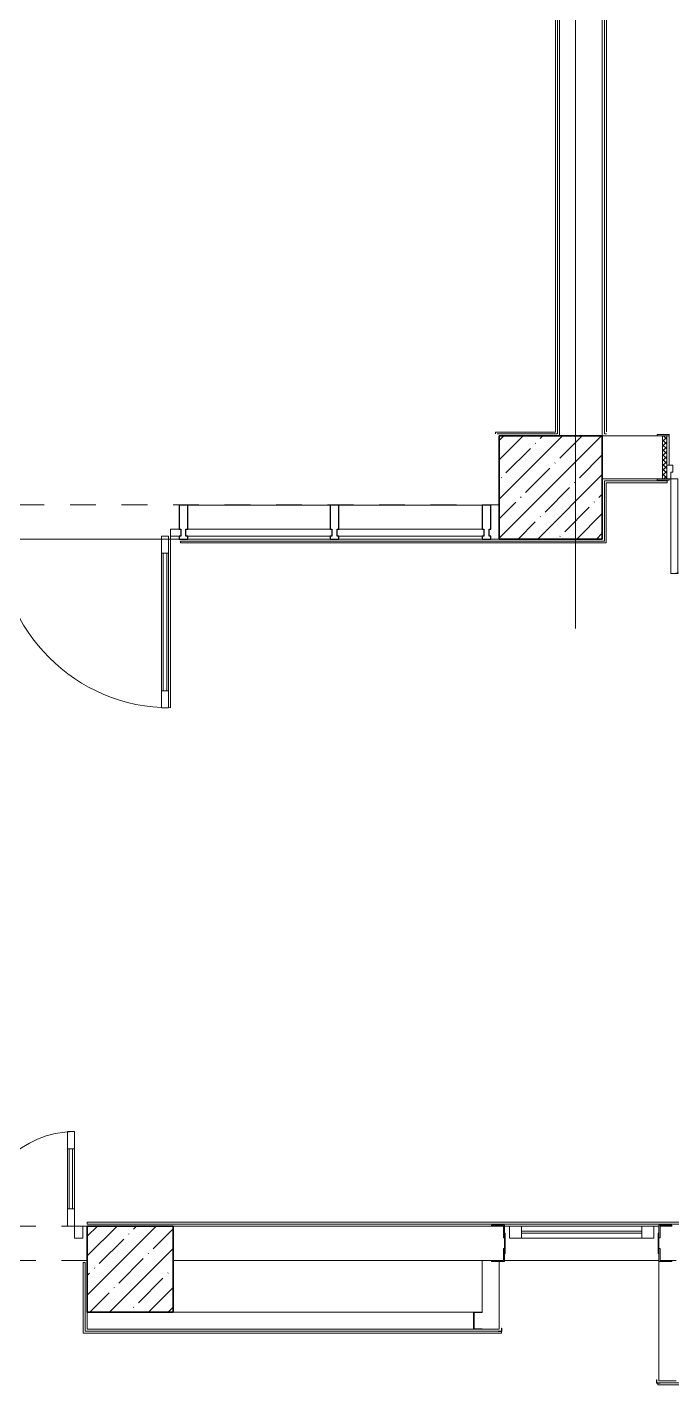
# Model space of a CAD drawing. Header units: millimetres. Extents: x 5993 to 95364, y 94667 to 143522.
# Drawn here: x 43480 to 43786, y 119166 to 119809 of the extents above; entities that cross this region are included whole.
import ezdxf

# ---------------------------------------------------------------- set-up
doc = ezdxf.new("R2010")
doc.units = ezdxf.units.MM
doc.linetypes.add('50_200_ШТРИХ_1Т_ш5_п1_п1_', pattern=[1400, 1000, -200, 0, -200])
doc.linetypes.add('Штрих короткий', pattern=[300, 150, -150])
for name, color, linetype, lineweight in [('0-2', 7, 'Continuous', 9), ('S-GRID-____-OTLN-1', 7, '50_200_ШТРИХ_1Т_ш5_п1_п1_', 9), ('Двери', 7, 'Continuous', 9), ('Импосты витража', 7, 'Continuous', 9), ('Импосты витража-1', 7, 'Continuous', 25), ('Каркас_Импост', 7, 'Continuous', 13), ('Каркас_Импост-1', 7, 'Continuous', 9), ('Несущие колонны', 7, 'Continuous', 9), ('Несущие колонны-1', 7, 'Continuous', 35), ('Обобщенные модели', 7, 'Continuous', 9), ('Общие ребра', 7, 'Continuous', 9), ('Остекление-1', 7, 'Continuous', 9), ('Открывание-1', 7, 'Continuous', 9), ('Панель', 7, 'Continuous', 13), ('Перекрытия', 7, 'Continuous', 9), ('Перемычка-1', 7, 'Штрих короткий', 9), ('Стены', 7, 'Continuous', 9), ('Стены-1', 7, 'Continuous', 13), ('Элементы узлов', 7, 'Continuous', 9)]:
    doc.layers.add(name, color=color, linetype=linetype, lineweight=lineweight)

# ---------------------------------------------------------------- blocks, each defined once
blk = doc.blocks.new('BSC_Колонна _Прямоугольная - 500х500-V43-АИ2_01_План напольных покрытий и плинтусов 1го этажа _Часть 1_')
at = {"layer": 'Несущие колонны'}
h = blk.add_hatch(dxfattribs=at)
h.set_pattern_fill('FP_55', color=256, style=0, pattern_type=2)
h.set_pattern_definition([(45, (-23300, -64750), (-114.04925, 114.04925), []), (45, (-23185.95, -64750), (-114.04925, 114.04925), [201.613, -40.323, 3.353, -36.97])])
h.paths.add_polyline_path([(-250, -250), (250, -250), (250, 250), (-250, 250)], flags=0)
at = {"layer": 'Несущие колонны-1'}
for p, q in [((250, 250), (-250, 250)), ((-250, 250), (-250, -250)), ((250, -250), (250, 250)), ((-250, -250), (250, -250))]:
    blk.add_line(p, q, dxfattribs=at)
blk = doc.blocks.new('BSC_Колонна _Прямоугольная - 600х600-V103-АИ2_01_План напольных покрытий и плинтусов 1го этажа _Часть 1_')
at = {"layer": 'Несущие колонны'}
h = blk.add_hatch(dxfattribs=at)
h.set_pattern_fill('FP_136', color=256, style=0, pattern_type=2)
h.set_pattern_definition([(45, (-25750, -69300), (-114.04925, 114.04925), []), (45, (-25635.95, -69300), (-114.04925, 114.04925), [201.613, -40.323, 3.353, -36.97])])
h.paths.add_polyline_path([(-300, -300), (300, -300), (300, 300), (-300, 300), (-300, 142.3)], flags=0)
at = {"layer": 'Несущие колонны-1'}
for p, q in [((300, 300), (-300, 300)), ((-300, 300), (-300, -300)), ((300, -300), (300, 300)), ((-300, -300), (300, -300))]:
    blk.add_line(p, q, dxfattribs=at)
blk = doc.blocks.new('Проем_Дверь_Прямоугольный - 1700х2400h_дверные проемы-28051819-АИ2_01_План напольных покрытий и плинтусов 1го этажа _Часть 1_')
at = {"layer": 'Перемычка-1'}
for p, q in [((850, 100), (-850, 100)), ((850, -100), (-850, -100))]:
    blk.add_line(p, q, dxfattribs=at)
blk = doc.blocks.new('120_Окно_СКБ_1Ст - 120_Окно_СКБ_1Ст_классы 900x800_E30-27915984-АИ2_01_План напольных покрытий и плинтусов 1го этажа _Часть 1_')
at = {"layer": 'Каркас_Импост'}
for p, q in [((-420, 30), (-420, 100)), ((-420, 100), (-350, 100)), ((-350, 100), (-350, 30)), ((350, 30), (350, 100)), ((350, 100), (420, 100)), ((420, 100), (420, 30)), ((-350, 30), (-420, 30)), ((420, 30), (350, 30))]:
    blk.add_line(p, q, dxfattribs=at)
at = {"layer": 'Каркас_Импост-1'}
for p, q in [((420, 100), (-420, 100)), ((-420, 30), (420, 30))]:
    blk.add_line(p, q, dxfattribs=at)
at = {"layer": 'Остекление-1'}
for p, q in [((350, 70), (-350, 70)), ((350, 60), (-350, 60))]:
    blk.add_line(p, q, dxfattribs=at)
blk = doc.blocks.new('Дверь_СКБ_2Ст_Внутренняя_ШЕР - СОШ_Д-33__Дв_1650x2400h_Драмкружок_EI30-26843025-АИ2_01_План напольных покрытий и плинтусов 1го этажа _Часть 1_')
at = {"layer": 'Двери'}
h = blk.add_hatch(dxfattribs=at)
h.set_pattern_fill('FP_207', color=256, style=0, pattern_type=2)
h.set_pattern_definition([(135, (1476.41, 189.685), (-14.14214, -14.14214), []), (225, (1476.41, 189.685), (14.14214, -14.14214), [])])
h.paths.add_polyline_path([(837.5, 125), (812.5, 125), (812.5, -125), (837.5, -125), (837.5, 32.7)], flags=0)
at = {"layer": 'Каркас_Импост-1'}
h = blk.add_hatch(dxfattribs=at)
h.set_pattern_fill('FP_208', color=256, style=0, pattern_type=2)
h.set_pattern_definition([(45, (-646.384, 189.685), (-14.1421, 14.1421), []), (135, (-646.384, 189.685), (-14.1421, -14.1421), [])])
h.paths.add_polyline_path([(-787.5, 125), (-812.5, 125), (-812.5, -125), (-787.5, -125)], flags=0)
at = {"layer": 'Каркас_Импост'}
for p, q in [((-772.5, 133), (-842.5, 133)), ((-842.5, 133), (-842.5, 125)), ((-842.5, 125), (-772.5, 125)), ((-787.5, 125), (-812.5, 125)), ((-812.5, 125), (-812.5, -125)), ((-762.5, 125), (-787.5, 125)), ((-787.5, 125), (-787.5, 45)), ((-787.5, -125), (-787.5, 125)), ((-772.5, 125), (-787.5, 125)), ((-787.5, 125), (-787.5, 124)), ((-787.5, 124), (-772.5, 124)), ((-772.5, 125), (-772.5, 133)), ((-772.5, 124), (-772.5, 125)), ((-762.5, 85), (-762.5, 125)), ((-752.5, 85), (-762.5, 85)), ((-752.5, 45), (-752.5, 85)), ((787.5, 85), (777.5, 85)), ((777.5, 85), (777.5, 45)), ((787.5, 125), (787.5, 85)), ((812.5, 125), (787.5, 125)), ((867.5, 133), (797.5, 133)), ((797.5, 133), (797.5, 125)), ((812.5, 125), (797.5, 125)), ((797.5, 125), (797.5, 124)), ((797.5, 125), (867.5, 125)), ((797.5, 124), (812.5, 124)), ((812.5, 45), (812.5, 125)), ((837.5, 125), (812.5, 125)), ((812.5, 125), (812.5, -125)), ((812.5, 124), (812.5, 125)), ((837.5, -125), (837.5, 125)), ((867.5, 125), (867.5, 133)), ((-787.5, 45), (-752.5, 45)), ((-772.5, 45), (-787.5, 45)), ((-787.5, 45), (-787.5, -125)), ((-772.5, -125), (-772.5, 45)), ((777.5, 45), (812.5, 45)), ((812.5, 45), (797.5, 45)), ((797.5, 45), (797.5, -125)), ((812.5, -125), (812.5, 45)), ((-772.5, -125), (-842.5, -125)), ((-842.5, -125), (-842.5, -133)), ((-842.5, -133), (-772.5, -133)), ((-812.5, -125), (-787.5, -125)), ((-787.5, -125), (-772.5, -125)), ((-772.5, -133), (-772.5, -125)), ((797.5, -125), (812.5, -125)), ((867.5, -125), (797.5, -125)), ((797.5, -125), (797.5, -133)), ((797.5, -133), (867.5, -133)), ((812.5, -125), (837.5, -125)), ((867.5, -133), (867.5, -125))]:
    blk.add_line(p, q, dxfattribs=at)
at = {"layer": 'Открывание-1'}
for centre, radius, start, end in [((-762.5, 125), 1000, 0, 90), ((787.5, 125), 550, 90, 180)]:
    blk.add_arc(centre, radius, start, end, dxfattribs=at)
at = {"layer": 'Панель'}
for p, q in [((-762.5, 1125), (-762.5, 125)), ((-722.5, 1125), (-762.5, 1125)), ((-722.5, 125), (-722.5, 1125)), ((787.5, 675), (747.5, 675)), ((747.5, 675), (747.5, 125)), ((787.5, 125), (787.5, 675)), ((-762.5, 125), (-722.5, 125)), ((747.5, 125), (787.5, 125))]:
    blk.add_line(p, q, dxfattribs=at)
blk = doc.blocks.new('Дверь_Витражная_СКБ_2Ст2 - ДВВ_ДАО_СОШ_Классы-26508392-АИ2_01_План напольных покрытий и плинтусов 1го этажа _Часть 1_')
at = {"layer": 'Двери'}
for p, q in [((-775, 1035), (-775, 35)), ((775, 585), (775, 35))]:
    blk.add_line(p, q, dxfattribs=at)
for centre, radius, start, end in [((-775, 35), 1000, 360, 90), ((775, 35), 550, 90, 180)]:
    blk.add_arc(centre, radius, start, end, dxfattribs=at)
at = {"layer": 'Элементы узлов'}
for p, q in [((-753, 1035), (-713, 1035)), ((-753, 1035), (-753, 35)), ((-713, 1035), (-753, 1035)), ((-753, 1035), (-753, 35)), ((-713, 1035), (-713, 35)), ((-713, 35), (-713, 1035)), ((-753, 935), (-713, 935)), ((-743, 935), (-743, 135)), ((-723, 935), (-723, 135)), ((775, 585), (735, 585)), ((735, 585), (735, 35)), ((775, 585), (735, 585)), ((735, 585), (735, 35)), ((775, 585), (775, 35)), ((775, 35), (775, 585)), ((775, 485), (735, 485)), ((745, 485), (745, 135)), ((765, 485), (765, 135)), ((-753, 135), (-713, 135)), ((775, 135), (735, 135)), ((-825, 35), (-825, -35)), ((-775, 35), (-825, 35)), ((-775, 35), (-825, 35)), ((-825, 35), (-825, -35)), ((-775, -35), (-775, 35)), ((-775, -35), (-775, 35)), ((-713, 35), (-753, 35)), ((-753, 35), (-713, 35)), ((735, 35), (775, 35)), ((735, 35), (775, 35)), ((775, -35), (775, 35)), ((775, 35), (825, 35)), ((775, 35), (775, -35)), ((825, 35), (775, 35)), ((825, 35), (825, -35)), ((825, -35), (825, 35)), ((-825, -35), (-775, -35)), ((-825, -35), (-775, -35)), ((825, -35), (775, -35)), ((775, -35), (825, -35))]:
    blk.add_line(p, q, dxfattribs=at)
blk = doc.blocks.new('Дверь_Витражная_СКБ_2Ст2 - ДВН_ДАО_Выход-27108098-АИ2_01_План напольных покрытий и плинтусов 1го этажа _Часть 1_')
at = {"layer": 'Двери'}
for p, q in [((-975, -950), (-975, 0)), ((975, -1000), (975, 0))]:
    blk.add_line(p, q, dxfattribs=at)
for centre, radius, start, end in [((-975, 0), 950, 270, 0), ((975, 0), 1000, 180, 270)]:
    blk.add_arc(centre, radius, start, end, dxfattribs=at)
at = {"layer": 'Элементы узлов'}
for p, q in [((-1025, 40), (-975, 40)), ((-975, 40), (-1025, 40)), ((-975, 0), (-1025, 0)), ((-1025, 0), (-975, 0)), ((-975, 40), (-975, 0)), ((-975, 0), (-975, 40)), ((-935, 0), (-975, 0)), ((-975, -950), (-975, 0)), ((-935, 0), (-975, 0)), ((-975, 0), (-975, -950)), ((-935, -950), (-935, 0)), ((-935, -950), (-935, 0)), ((923, 0), (963, 0)), ((923, -1000), (923, 0)), ((923, 0), (923, -1000)), ((963, 0), (923, 0)), ((963, -1000), (963, 0)), ((963, -1000), (963, 0)), ((1025, 40), (975, 40)), ((975, 40), (975, 0)), ((1025, 40), (975, 40)), ((975, 40), (975, 0)), ((975, 0), (1025, 0)), ((975, 0), (1025, 0)), ((-975, -100), (-935, -100)), ((-965, -850), (-965, -100)), ((-945, -850), (-945, -100)), ((963, -100), (923, -100)), ((933, -900), (933, -100)), ((953, -900), (953, -100)), ((-975, -850), (-935, -850)), ((963, -900), (923, -900)), ((-975, -950), (-935, -950)), ((-975, -950), (-935, -950)), ((963, -1000), (923, -1000)), ((923, -1000), (963, -1000))]:
    blk.add_line(p, q, dxfattribs=at)
blk = doc.blocks.new('PNS_Панель прямоугольная2 - Нр_Стекло - 40мм-28950541-АИ2_01_План напольных покрытий и плинтусов 1го этажа _Часть 1_')
at = {"layer": 'Остекление-1'}
for p, q in [((-415, 40), (415, 40)), ((-425, 0), (425, 0)), ((415, 0), (-415, 0))]:
    blk.add_line(p, q, dxfattribs=at)
blk = doc.blocks.new('Прямоугольный импост - Импост структурный с накладкой - 180мм-26944798-АИ2_01_План напольных покрытий и плинтусов 1го этажа _Часть 1_')
at = {"layer": 'Импосты витража-1'}
for p, q in [((-25, 0), (-25, 17)), ((-25, 17), (25, 17)), ((-15, 0), (-25, 0)), ((-15, -40), (-15, 0)), ((25, 0), (15, 0)), ((15, 0), (15, -40)), ((25, 17), (25, 0)), ((-25, -180), (-25, -40)), ((-25, -40), (-15, -40)), ((15, -40), (25, -40)), ((25, -40), (25, -180)), ((25, -180), (-25, -180))]:
    blk.add_line(p, q, dxfattribs=at)
blk = doc.blocks.new('Прямоугольный импост - Импост структурный с накладкой - 180мм-26943387-АИ2_01_План напольных покрытий и плинтусов 1го этажа _Часть 1_')
at = {"layer": 'Импосты витража-1'}
for p, q in [((-25, 0), (-25, 17)), ((-25, 17), (25, 17)), ((-15, 0), (-25, 0)), ((-15, -40), (-15, 0)), ((25, 0), (15, 0)), ((15, 0), (15, -40)), ((25, 17), (25, 0)), ((-25, -180), (-25, -40)), ((-25, -40), (-15, -40)), ((15, -40), (25, -40)), ((25, -40), (25, -180)), ((25, -180), (-25, -180))]:
    blk.add_line(p, q, dxfattribs=at)
blk = doc.blocks.new('Прямоугольный импост - Импост структурный с накладкой - 180мм-26985050-АИ2_01_План напольных покрытий и плинтусов 1го этажа _Часть 1_')
at = {"layer": 'Импосты витража'}
for p, q in [((24465, 69197), (23635, 69197)), ((24465, 69000), (23635, 69000))]:
    blk.add_line(p, q, dxfattribs=at)
blk = doc.blocks.new('PNS_Панель прямоугольная2 - Нр_Стекло - 40мм-28950539-АИ2_01_План напольных покрытий и плинтусов 1го этажа _Часть 1_')
at = {"layer": 'Остекление-1'}
for p, q in [((-417.5, 40), (417.5, 40)), ((-427.5, 0), (427.5, 0)), ((417.5, 0), (-417.5, 0))]:
    blk.add_line(p, q, dxfattribs=at)
blk = doc.blocks.new('Прямоугольный импост - Импост структурный с накладкой - 180мм-26816276-АИ2_01_План напольных покрытий и плинтусов 1го этажа _Часть 1_')
at = {"layer": 'Импосты витража'}
for p, q in [((21485, 69197), (20650, 69197)), ((21485, 69000), (20650, 69000))]:
    blk.add_line(p, q, dxfattribs=at)
blk = doc.blocks.new('154_Стойка_СКБ_Уголок - СМ-2530_200-28213945-АИ2_01_План напольных покрытий и плинтусов 1го этажа _Часть 1_')
at = {"layer": 'Обобщенные модели'}
for p, q in [((125, 156), (125, 81)), ((200, 156), (125, 156)), ((125, 81), (131, 81)), ((131, 81), (131, 150)), ((131, 150), (200, 150)), ((200, 150), (200, 156)), ((131, 19), (125, 19)), ((125, 19), (125, -56)), ((131, -50), (131, 19)), ((125, -56), (200, -56)), ((200, -50), (131, -50)), ((200, -56), (200, -50))]:
    blk.add_line(p, q, dxfattribs=at)
blk = doc.blocks.new('Стойка_Влож_Полоса боковая - Полоса-28213942-АИ2_01_План напольных покрытий и плинтусов 1го этажа _Часть 1_')
at = {"layer": 'Обобщенные модели'}
for p, q in [((-5, 60), (0, 60)), ((-5, -60), (-5, 60)), ((0, 31), (0, -31)), ((0, -60), (-5, -60))]:
    blk.add_line(p, q, dxfattribs=at)
blk = doc.blocks.new('Проем_Дверь_Прямоугольный - 4900х2800h_витражные проемы-35295977-АИ2_01_План напольных покрытий и плинтусов 1го этажа _Часть 1_')
at = {"layer": 'Перемычка-1'}
for p, q in [((2450, 100), (-2450, 100)), ((2450, -100), (-2450, -100))]:
    blk.add_line(p, q, dxfattribs=at)
blk = doc.blocks.new('154_Фахверк_СКБ_Швеллер - Тип_100_4010_1-36655149-АИ2_01_План напольных покрытий и плинтусов 1го этажа _Часть 1_')
at = {"layer": 'Обобщенные модели'}
for p, q in [((175, 50), (125, 50)), ((125, 50), (125, -50)), ((128, 47), (175, 47)), ((128, -47), (128, 47)), ((175, 47), (175, 50)), ((125, -50), (175, -50)), ((175, -47), (128, -47)), ((175, -50), (175, -47))]:
    blk.add_line(p, q, dxfattribs=at)

msp = doc.modelspace()

# ---------------------------------------------------------------- linework, layer by layer
at = {"layer": 'S-GRID-____-OTLN-1', "color": 251, "ltscale": 0.6, "true_color": 0x636466}
msp.add_line((43740.36, 121495.1), (43740.36, 119524.33), dxfattribs=at)
at = {"layer": 'Обобщенные модели'}
for p, q in [((43705.16, 119191.27), (43703.7, 119191.27)), ((43703.7, 119191.27), (43703.7, 119191.1)), ((43703.7, 119191.1), (43705.32, 119191.1)), ((43705.16, 119192.73), (43705.16, 119191.27)), ((43705.32, 119192.73), (43705.16, 119192.73)), ((43705.32, 119191.1), (43705.32, 119192.73)), ((43778.91, 119168.31), (43778.74, 119168.31)), ((43778.74, 119168.31), (43778.74, 119166.68)), ((43778.91, 119166.85), (43778.91, 119168.31)), ((43778.74, 119166.68), (43780.37, 119166.68)), ((43780.37, 119166.85), (43778.91, 119166.85)), ((43780.37, 119166.68), (43780.37, 119166.85))]:
    msp.add_line(p, q, dxfattribs=at)
at = {"layer": 'Общие ребра'}
msp.add_line((43788.02, 119224.8), (43785.99, 119224.8), dxfattribs=at)
at = {"layer": 'Перекрытия'}
for p, q in [((43552.38, 119566.66), (43385.52, 119566.66)), ((43704.19, 119566.66), (43700.12, 119566.66))]:
    msp.add_line(p, q, dxfattribs=at)
at = {"layer": 'Стены'}
for p, q in [((43754, 119616.48), (43754, 121051.15)), ((43754.98, 121050.18), (43754.98, 119617.45)), ((43730.8, 119617.37), (43730.8, 119822.16)), ((43731.7, 119823.06), (43731.7, 119616.48)), ((43702.31, 119617.37), (43730.8, 119617.37)), ((43702.31, 119617.37), (43702.31, 119616.48)), ((43731.7, 119616.48), (43703.21, 119616.48)), ((43754, 119616.48), (43754.98, 119616.48)), ((43754, 119565.69), (43754, 119594.17)), ((43754, 119594.17), (43783.72, 119594.17)), ((43754.9, 119593.28), (43754.9, 119564.79)), ((43783.72, 119593.28), (43754.9, 119593.28)), ((43783.72, 119593.28), (43783.72, 119594.17)), ((43553.02, 119565.69), (43754, 119565.69)), ((43553.02, 119564.79), (43553.02, 119565.69)), ((43754.9, 119564.79), (43553.02, 119564.79)), ((43508.84, 119242.95), (43858.84, 119242.95)), ((43508.84, 119242.06), (43508.84, 119242.95)), ((43858.84, 119242.06), (43508.84, 119242.06)), ((43506.88, 119190.29), (43506.88, 119223.82)), ((43507.86, 119223.82), (43506.88, 119223.82)), ((43507.86, 119223.82), (43507.86, 119191.27)), ((43705.16, 119190.29), (43506.88, 119190.29)), ((43507.86, 119191.27), (43703.7, 119191.27)), ((43705.16, 119190.29), (43705.16, 119191.1)), ((43779.31, 119166.68), (43779.31, 119165.87)), ((44284.05, 119165.87), (43779.31, 119165.87)), ((43780.37, 119166.85), (44283.07, 119166.85))]:
    msp.add_line(p, q, dxfattribs=at)
at = {"layer": 'Стены-1'}
for p, q in [((43732.67, 119851.55), (43732.67, 119615.5)), ((43753.02, 119778.29), (43753.02, 119851.55)), ((43753.02, 119615.5), (43753.02, 119778.29)), ((43779.07, 119615.5), (43753.02, 119615.5)), ((43753.02, 119595.15), (43779.07, 119595.15)), ((43700.52, 119241.08), (43549.53, 119241.08)), ((43709.07, 119241.08), (43706.63, 119241.08)), ((43779.88, 119241.08), (43777.44, 119241.08)), ((43549.53, 119224.8), (43700.52, 119224.8)), ((43700.52, 119224.8), (43696.05, 119224.8)), ((43696.05, 119224.8), (43696.05, 119200.38)), ((43704.19, 119192.24), (43704.19, 119224.31)), ((43706.63, 119224.8), (43779.88, 119224.8)), ((43779.88, 119224.31), (43779.88, 119167.82)), ((43508.84, 119200.38), (43508.84, 119192.24)), ((43691.98, 119200.38), (43549.53, 119200.38)), ((43508.84, 119192.24), (43691.98, 119192.24)), ((43696.05, 119192.24), (43704.19, 119192.24)), ((43779.88, 119167.82), (43788.02, 119167.82))]:
    msp.add_line(p, q, dxfattribs=at)

# ---------------------------------------------------------------- block references
at = {"layer": '0-2', "xscale": 0.08139549610658335, "yscale": 0.08139549610658335, "zscale": 0.08139549610658335}
for name, p in [('BSC_Колонна _Прямоугольная - 600х600-V103-АИ2_01_План напольных покрытий и плинтусов 1го этажа _Часть 1_', (43728.6, 119591.08)), ('Прямоугольный импост - Импост структурный с накладкой - 180мм-26985050-АИ2_01_План напольных покрытий и плинтусов 1го этажа _Часть 1_', (41632.67, 113950.37)), ('Прямоугольный импост - Импост структурный с накладкой - 180мм-26816276-АИ2_01_План напольных покрытий и плинтусов 1го этажа _Часть 1_', (41947.26, 113950.37)), ('Дверь_Витражная_СКБ_2Ст2 - ДВН_ДАО_Выход-27108098-АИ2_01_План напольных покрытий и плинтусов 1го этажа _Часть 1_', (43468.95, 119568.05)), ('PNS_Панель прямоугольная2 - Нр_Стекло - 40мм-28950541-АИ2_01_План напольных покрытий и плинтусов 1го этажа _Часть 1_', (43590.23, 119568.05)), ('PNS_Панель прямоугольная2 - Нр_Стекло - 40мм-28950539-АИ2_01_План напольных покрытий и плинтусов 1го этажа _Часть 1_', (43662.06, 119568.05)), ('Дверь_Витражная_СКБ_2Ст2 - ДВВ_ДАО_СОШ_Классы-26508392-АИ2_01_План напольных покрытий и плинтусов 1го этажа _Часть 1_', (43439.65, 119238.23)), ('Проем_Дверь_Прямоугольный - 1700х2400h_дверные проемы-28051819-АИ2_01_План напольных покрытий и плинтусов 1го этажа _Часть 1_', (43439.65, 119232.94)), ('BSC_Колонна _Прямоугольная - 500х500-V43-АИ2_01_План напольных покрытий и плинтусов 1го этажа _Часть 1_', (43529.19, 119220.73)), ('120_Окно_СКБ_1Ст - 120_Окно_СКБ_1Ст_классы 900x800_E30-27915984-АИ2_01_План напольных покрытий и плинтусов 1го этажа _Часть 1_', (43743.26, 119232.94)), ('154_Стойка_СКБ_Уголок - СМ-2530_200-28213945-АИ2_01_План напольных покрытий и плинтусов 1го этажа _Часть 1_', (43769.71, 119228.87)), ('Стойка_Влож_Полоса боковая - Полоса-28213942-АИ2_01_План напольных покрытий и плинтусов 1го этажа _Часть 1_', (43779.88, 119232.94)), ('154_Фахверк_СКБ_Швеллер - Тип_100_4010_1-36655149-АИ2_01_План напольных покрытий и плинтусов 1го этажа _Часть 1_', (43681.8, 119196.31))]:
    msp.add_blockref(name, p, dxfattribs=at)
at = {"layer": '0-2', "xscale": 0.08139549610658335, "yscale": 0.08139549610658335, "zscale": 0.08139549610658335, "rotation": 180}
for name, p in [('Дверь_СКБ_2Ст_Внутренняя_ШЕР - СОШ_Д-33__Дв_1650x2400h_Драмкружок_EI30-26843025-АИ2_01_План напольных покрытий и плинтусов 1го этажа _Часть 1_', (43849.68, 119605.33)), ('Проем_Дверь_Прямоугольный - 4900х2800h_витражные проемы-35295977-АИ2_01_План напольных покрытий и плинтусов 1го этажа _Часть 1_', (43504.77, 119574.8)), ('154_Стойка_СКБ_Уголок - СМ-2530_200-28213945-АИ2_01_План напольных покрытий и плинтусов 1го этажа _Часть 1_', (43716.8, 119237.01)), ('Стойка_Влож_Полоса боковая - Полоса-28213942-АИ2_01_План напольных покрытий и плинтусов 1го этажа _Часть 1_', (43706.63, 119232.94))]:
    msp.add_blockref(name, p, dxfattribs=at)
at = {"layer": '0-2', "extrusion": (0, 0, -1), "xscale": 0.08139549610658335, "yscale": 0.08139549610658335, "zscale": 0.08139549610658335, "rotation": 180}
for name, p in [('Прямоугольный импост - Импост структурный с накладкой - 180мм-26944798-АИ2_01_План напольных покрытий и плинтусов 1го этажа _Часть 1_', (-43554.42, 119568.05)), ('Прямоугольный импост - Импост структурный с накладкой - 180мм-26943387-АИ2_01_План напольных покрытий и плинтусов 1го этажа _Часть 1_', (-43626.05, 119568.05)), ('Прямоугольный импост - Импост структурный с накладкой - 180мм-26943387-АИ2_01_План напольных покрытий и плинтусов 1го этажа _Часть 1_', (-43698.08, 119568.05))]:
    msp.add_blockref(name, p, dxfattribs=at)

doc.saveas('drawing.dxf')
